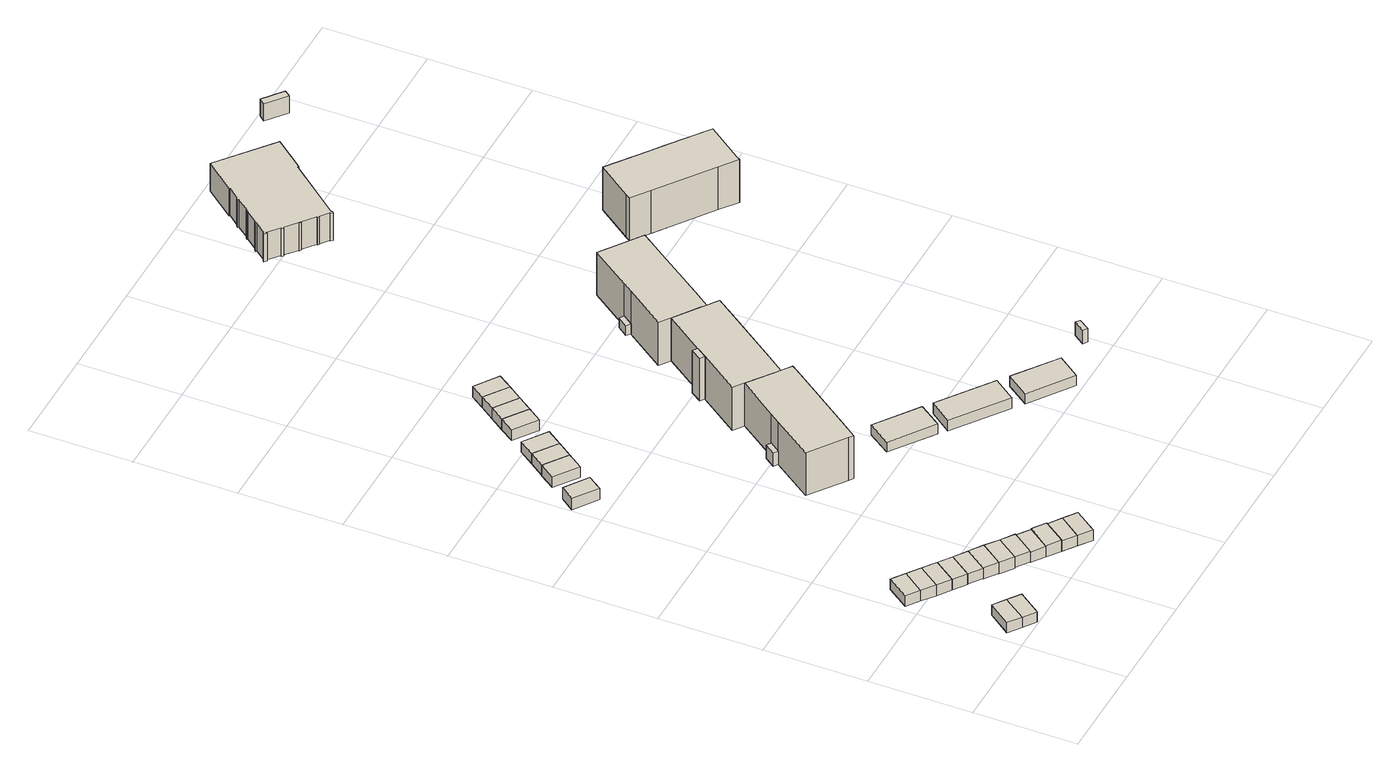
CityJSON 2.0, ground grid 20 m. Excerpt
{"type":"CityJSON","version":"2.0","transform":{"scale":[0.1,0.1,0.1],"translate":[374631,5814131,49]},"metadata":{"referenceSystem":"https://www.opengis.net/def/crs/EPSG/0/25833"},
"CityObjects":{
"building1":{"type":"Building","attributes":{"Gemeindeschluessel":"11000005","BezugspunktDach":"2200","function":"31001_2463","measuredHeight":2.34,"storeysAboveGround":1},"address":[{"country":"Germany","locality":"Berlin","thoroughfareNumber":"8 (19)","thoroughfareName":"Wildapfelpfad"}],"geometry":[{"type":"Solid","lod":"1","boundaries":[[[[0,1,2,3]],[[4,5,6,7]],[[4,7,3,2]],[[5,4,2,1]],[[6,5,1,0]],[[7,6,0,3]]]]}]},
"building2":{"type":"Building","attributes":{"Gemeindeschluessel":"11000005","BezugspunktDach":"2200","function":"31001_2463","measuredHeight":2.34,"storeysAboveGround":1},"address":[{"country":"Germany","locality":"Berlin","thoroughfareNumber":"8 (18)","thoroughfareName":"Wildapfelpfad"}],"geometry":[{"type":"Solid","lod":"1","boundaries":[[[[8,9,1,0]],[[5,10,11,6]],[[5,6,0,1]],[[10,5,1,9]],[[11,10,9,8]],[[6,11,8,0]]]]}]},
"building3":{"type":"Building","attributes":{"Gemeindeschluessel":"11000005","BezugspunktDach":"2200","function":"31001_2463","measuredHeight":2.33,"storeysAboveGround":1},"address":[{"country":"Germany","locality":"Berlin","thoroughfareNumber":"8 (29)","thoroughfareName":"Wildapfelpfad"}],"geometry":[{"type":"Solid","lod":"1","boundaries":[[[[12,13,14,15]],[[16,17,18,19]],[[16,19,15,14]],[[17,16,14,13]],[[18,17,13,12]],[[19,18,12,15]]]]}]},
"building4":{"type":"Building","attributes":{"Gemeindeschluessel":"11000005","BezugspunktDach":"2200","function":"31001_2463","measuredHeight":2.37,"storeysAboveGround":1},"address":[{"country":"Germany","locality":"Berlin","thoroughfareNumber":"8 (27)","thoroughfareName":"Wildapfelpfad"}],"geometry":[{"type":"Solid","lod":"1","boundaries":[[[[20,21,13,12]],[[22,23,24,25]],[[22,25,12,13]],[[23,22,13,21]],[[24,23,21,20]],[[25,24,20,12]]]]}]},
"building5":{"type":"Building","attributes":{"Gemeindeschluessel":"11000005","BezugspunktDach":"2200","function":"31001_2463","measuredHeight":2.4,"storeysAboveGround":1},"address":[{"country":"Germany","locality":"Berlin","thoroughfareNumber":"8 (25)","thoroughfareName":"Wildapfelpfad"}],"geometry":[{"type":"Solid","lod":"1","boundaries":[[[[26,27,21,20]],[[23,28,29,24]],[[23,24,20,21]],[[28,23,21,27]],[[29,28,27,26]],[[24,29,26,20]]]]}]},
"building6":{"type":"Building","attributes":{"Gemeindeschluessel":"11000005","BezugspunktDach":"2200","function":"31001_2463","measuredHeight":2.36,"storeysAboveGround":1},"address":[{"country":"Germany","locality":"Berlin","thoroughfareNumber":"8 (23)","thoroughfareName":"Wildapfelpfad"}],"geometry":[{"type":"Solid","lod":"1","boundaries":[[[[30,31,27,26]],[[28,32,33,29]],[[28,29,26,27]],[[32,28,27,31]],[[33,32,31,30]],[[29,33,30,26]]]]}]},
"building7":{"type":"Building","attributes":{"Gemeindeschluessel":"11000005","BezugspunktDach":"2200","function":"31001_2463","measuredHeight":2.29,"storeysAboveGround":1},"address":[{"country":"Germany","locality":"Berlin","thoroughfareNumber":"8 (21)","thoroughfareName":"Wildapfelpfad"}],"geometry":[{"type":"Solid","lod":"1","boundaries":[[[[34,35,31,30]],[[36,37,38,39]],[[36,39,30,31]],[[37,36,31,35]],[[38,37,35,34]],[[39,38,34,30]]]]}]},
"building8":{"type":"Building","attributes":{"Gemeindeschluessel":"11000005","BezugspunktDach":"2200","function":"31001_2463","measuredHeight":2.48,"storeysAboveGround":1},"address":[{"country":"Germany","locality":"Berlin","thoroughfareNumber":"8 (38)","thoroughfareName":"Wildapfelpfad"}],"geometry":[{"type":"Solid","lod":"1","boundaries":[[[[40,41,42,43]],[[44,45,46,47]],[[44,47,43,42]],[[45,44,42,41]],[[46,45,41,40]],[[47,46,40,43]]]]}]},
"building9":{"type":"Building","attributes":{"Gemeindeschluessel":"11000005","BezugspunktDach":"2200","function":"31001_2463","measuredHeight":2.58,"storeysAboveGround":1},"address":[{"country":"Germany","locality":"Berlin","thoroughfareNumber":"8 (37)","thoroughfareName":"Wildapfelpfad"}],"geometry":[{"type":"Solid","lod":"1","boundaries":[[[[48,49,41,40]],[[50,51,52,53]],[[50,53,40,41]],[[51,50,41,49]],[[52,51,49,48]],[[53,52,48,40]]]]}]},
"building10":{"type":"Building","attributes":{"Gemeindeschluessel":"11000005","BezugspunktDach":"2200","function":"31001_2463","measuredHeight":2.42,"storeysAboveGround":1},"address":[{"country":"Germany","locality":"Berlin","thoroughfareNumber":"8 (36)","thoroughfareName":"Wildapfelpfad"}],"geometry":[{"type":"Solid","lod":"1","boundaries":[[[[54,55,49,48]],[[56,57,58,59]],[[56,59,48,49]],[[57,56,49,55]],[[58,57,55,54]],[[59,58,54,48]]]]}]},
"building11":{"type":"Building","attributes":{"Gemeindeschluessel":"11000005","BezugspunktDach":"2200","function":"31001_2463","measuredHeight":2.3,"storeysAboveGround":1},"address":[{"country":"Germany","locality":"Berlin","thoroughfareNumber":"8 (35)","thoroughfareName":"Wildapfelpfad"}],"geometry":[{"type":"Solid","lod":"1","boundaries":[[[[60,61,62,63]],[[64,65,66,67]],[[64,67,63,62]],[[65,64,62,61]],[[66,65,61,60]],[[67,66,60,63]]]]}]},
"building12":{"type":"Building","attributes":{"Gemeindeschluessel":"11000005","BezugspunktDach":"2200","function":"31001_2463","measuredHeight":2.64,"storeysAboveGround":1},"address":[{"country":"Germany","locality":"Berlin","thoroughfareNumber":"8 (34)","thoroughfareName":"Wildapfelpfad"}],"geometry":[{"type":"Solid","lod":"1","boundaries":[[[[68,69,70,71]],[[65,72,73,66]],[[65,66,71,70]],[[72,65,70,69]],[[73,72,69,68]],[[66,73,68,71]]]]}]},
"building13":{"type":"Building","attributes":{"Gemeindeschluessel":"11000005","BezugspunktDach":"2200","function":"31001_2463","measuredHeight":2.49,"storeysAboveGround":1},"address":[{"country":"Germany","locality":"Berlin","thoroughfareNumber":"101 (2)","thoroughfareName":"Parkviertelallee"}],"geometry":[{"type":"Solid","lod":"1","boundaries":[[[[74,75,76,77]],[[78,79,80,81]],[[78,81,77,76]],[[79,78,76,75]],[[80,79,75,74]],[[81,80,74,77]]]]}]},
"building14":{"type":"Building","attributes":{"Gemeindeschluessel":"11000005","BezugspunktDach":"2200","function":"31001_2463","measuredHeight":2.36,"storeysAboveGround":1},"address":[{"country":"Germany","locality":"Berlin","thoroughfareNumber":"8 (33)","thoroughfareName":"Wildapfelpfad"}],"geometry":[{"type":"Solid","lod":"1","boundaries":[[[[82,83,84,85]],[[72,86,87,73]],[[72,73,85,84]],[[86,72,84,83]],[[87,86,83,82]],[[73,87,82,85]]]]}]},
"building15":{"type":"Building","attributes":{"Gemeindeschluessel":"11000005","BezugspunktDach":"2200","function":"31001_2463","measuredHeight":2.37,"storeysAboveGround":1},"address":[{"country":"Germany","locality":"Berlin","thoroughfareNumber":"8 (32)","thoroughfareName":"Wildapfelpfad"}],"geometry":[{"type":"Solid","lod":"1","boundaries":[[[[88,89,83,82]],[[86,90,91,87]],[[86,87,82,83]],[[90,86,83,89]],[[91,90,89,88]],[[87,91,88,82]]]]}]},
"building16":{"type":"Building","attributes":{"Gemeindeschluessel":"11000005","BezugspunktDach":"2200","function":"31001_2463","measuredHeight":2.44,"storeysAboveGround":1},"address":[{"country":"Germany","locality":"Berlin","thoroughfareNumber":"101 (8)","thoroughfareName":"Parkviertelallee"}],"geometry":[{"type":"Solid","lod":"1","boundaries":[[[[92,93,94,95]],[[96,97,98,99]],[[96,99,95,94]],[[97,96,94,93]],[[98,97,93,92]],[[99,98,92,95]]]]}]},
"building17":{"type":"Building","attributes":{"Gemeindeschluessel":"11000005","BezugspunktDach":"2200","function":"31001_2463","measuredHeight":2.35,"storeysAboveGround":1},"address":[{"country":"Germany","locality":"Berlin","thoroughfareNumber":"101 (7)","thoroughfareName":"Parkviertelallee"}],"geometry":[{"type":"Solid","lod":"1","boundaries":[[[[93,100,101,94]],[[102,103,104,105]],[[102,105,94,101]],[[103,102,101,100]],[[104,103,100,93]],[[105,104,93,94]]]]}]},
"building18":{"type":"Building","attributes":{"Gemeindeschluessel":"11000005","BezugspunktDach":"2200","function":"31001_2463","measuredHeight":2.36,"storeysAboveGround":1},"address":[{"country":"Germany","locality":"Berlin","thoroughfareNumber":"101 (6)","thoroughfareName":"Parkviertelallee"}],"geometry":[{"type":"Solid","lod":"1","boundaries":[[[[100,106,107,101]],[[108,109,103,102]],[[108,102,101,107]],[[109,108,107,106]],[[103,109,106,100]],[[102,103,100,101]]]]}]},
"building19":{"type":"Building","attributes":{"Gemeindeschluessel":"11000005","BezugspunktDach":"2200","function":"51009_1610","measuredHeight":3,"storeysAboveGround":0},"address":[{"country":"Germany","locality":"Berlin"}],"geometry":[{"type":"Solid","lod":"1","boundaries":[[[[110,111,112,113]],[[114,115,116,117]],[[114,117,113,112]],[[115,114,112,111]],[[116,115,111,110]],[[117,116,110,113]]]]}]},
"building20":{"type":"Building","attributes":{"Gemeindeschluessel":"11000005","BezugspunktDach":"2200","function":"31001_2463","measuredHeight":2.39,"storeysAboveGround":1},"address":[{"country":"Germany","locality":"Berlin","thoroughfareNumber":"101 (1)","thoroughfareName":"Parkviertelallee"}],"geometry":[{"type":"Solid","lod":"1","boundaries":[[[[118,119,120,121]],[[122,123,124,125]],[[122,125,121,120]],[[123,122,120,119]],[[124,123,119,118]],[[125,124,118,121]]]]}]},
"building21":{"type":"Building","attributes":{"Gemeindeschluessel":"11000005","BezugspunktDach":"2200","function":"31001_1010","measuredHeight":9.58,"storeysAboveGround":3},"address":[{"country":"Germany","locality":"Berlin","thoroughfareNumber":"102","thoroughfareName":"Parkviertelallee"}],"geometry":[{"type":"Solid","lod":"1","boundaries":[[[[126,127,128,129,130,131,132,133,134,135,136,137]],[[116,115,138,139,140,141,142,143,144,145,146,147]],[[116,147,137,136]],[[115,116,136,135]],[[138,115,135,134]],[[139,138,134,133]],[[140,139,133,132]],[[141,140,132,131]],[[142,141,131,130]],[[143,142,130,129]],[[144,143,129,128]],[[145,144,128,127]],[[146,145,127,126]],[[147,146,126,137]]]]}]},
"building22":{"type":"Building","attributes":{"Gemeindeschluessel":"11000005","BezugspunktDach":"2200","function":"31001_2463","measuredHeight":2.4,"storeysAboveGround":1},"address":[{"country":"Germany","locality":"Berlin","thoroughfareNumber":"101 (11)","thoroughfareName":"Parkviertelallee"}],"geometry":[{"type":"Solid","lod":"1","boundaries":[[[[119,148,149,120]],[[150,151,123,122]],[[150,122,120,149]],[[151,150,149,148]],[[123,151,148,119]],[[122,123,119,120]]]]}]},
"building23":{"type":"Building","attributes":{"Gemeindeschluessel":"11000005","BezugspunktDach":"2200","function":"31001_2463","measuredHeight":2.4,"storeysAboveGround":1},"address":[{"country":"Germany","locality":"Berlin","thoroughfareNumber":"101 (10)","thoroughfareName":"Parkviertelallee"}],"geometry":[{"type":"Solid","lod":"1","boundaries":[[[[148,152,153,149]],[[154,155,151,150]],[[154,150,149,153]],[[155,154,153,152]],[[151,155,152,148]],[[150,151,148,149]]]]}]},
"building24":{"type":"Building","attributes":{"Gemeindeschluessel":"11000005","BezugspunktDach":"2200","function":"31001_2463","measuredHeight":2.36,"storeysAboveGround":1},"address":[{"country":"Germany","locality":"Berlin","thoroughfareNumber":"101 (9)","thoroughfareName":"Parkviertelallee"}],"geometry":[{"type":"Solid","lod":"1","boundaries":[[[[152,156,157,153]],[[158,159,155,154]],[[158,154,153,157]],[[159,158,157,156]],[[155,159,156,152]],[[154,155,152,153]]]]}]},
"building25":{"type":"Building","attributes":{"Gemeindeschluessel":"11000005","BezugspunktDach":"2200","function":"51009_1611","measuredHeight":2.22,"storeysAboveGround":0},"address":[{"country":"Germany","locality":"Berlin"}],"geometry":[{"type":"Solid","lod":"1","boundaries":[[[[160,161,162,163]],[[164,165,166,167]],[[164,167,163,162]],[[165,164,162,161]],[[166,165,161,160]],[[167,166,160,163]]]]}]},
"building26":{"type":"Building","attributes":{"Gemeindeschluessel":"11000005","BezugspunktDach":"2200","function":"51009_1610","measuredHeight":9.59,"storeysAboveGround":0},"address":[{"country":"Germany","locality":"Berlin"}],"geometry":[{"type":"Solid","lod":"1","boundaries":[[[[168,169,170,171]],[[172,173,174,175]],[[172,175,171,170]],[[173,172,170,169]],[[174,173,169,168]],[[175,174,168,171]]]]}]},
"building27":{"type":"Building","attributes":{"Gemeindeschluessel":"11000005","BezugspunktDach":"2200","function":"31001_1010","measuredHeight":9.63,"storeysAboveGround":3},"address":[{"country":"Germany","locality":"Berlin","thoroughfareNumber":"104","thoroughfareName":"Parkviertelallee"}],"geometry":[{"type":"Solid","lod":"1","boundaries":[[[[134,133,132,176,177,178,179,180,181,182,169,168,183]],[[184,185,186,187,188,189,190,191,192,140,139,138,193]],[[184,193,183,168]],[[185,184,168,169]],[[186,185,169,182]],[[187,186,182,181]],[[188,187,181,180]],[[189,188,180,179]],[[190,189,179,178]],[[191,190,178,177]],[[192,191,177,176]],[[140,192,176,132]],[[139,140,132,133]],[[138,139,133,134]],[[193,138,134,183]]]]}]},
"building28":{"type":"Building","attributes":{"Gemeindeschluessel":"11000005","BezugspunktDach":"2200","function":"51009_1611","measuredHeight":2.34,"storeysAboveGround":0},"address":[{"country":"Germany","locality":"Berlin"}],"geometry":[{"type":"Solid","lod":"1","boundaries":[[[[194,195,196,197]],[[198,199,200,201]],[[198,201,197,196]],[[199,198,196,195]],[[200,199,195,194]],[[201,200,194,197]]]]}]},
"building29":{"type":"Building","attributes":{"Gemeindeschluessel":"11000005","BezugspunktDach":"2200","function":"51009_1611","measuredHeight":2.35,"storeysAboveGround":0},"address":[{"country":"Germany","locality":"Berlin"}],"geometry":[{"type":"Solid","lod":"1","boundaries":[[[[202,203,204,205]],[[206,207,208,209]],[[206,209,205,204]],[[207,206,204,203]],[[208,207,203,202]],[[209,208,202,205]]]]}]},
"building30":{"type":"Building","attributes":{"Gemeindeschluessel":"11000005","BezugspunktDach":"2200","function":"51009_1610","measuredHeight":2.18,"storeysAboveGround":0},"address":[{"country":"Germany","locality":"Berlin"}],"geometry":[{"type":"Solid","lod":"1","boundaries":[[[[210,211,212,213]],[[214,215,216,217]],[[214,217,213,212]],[[215,214,212,211]],[[216,215,211,210]],[[217,216,210,213]]]]}]},
"building31":{"type":"Building","attributes":{"Gemeindeschluessel":"11000005","BezugspunktDach":"2200","function":"31001_1010","measuredHeight":9.6,"storeysAboveGround":3},"address":[{"country":"Germany","locality":"Berlin","thoroughfareNumber":"106","thoroughfareName":"Parkviertelallee"}],"geometry":[{"type":"Solid","lod":"1","boundaries":[[[[182,181,180,218,219,220,221,222,223,224,225]],[[226,227,228,229,230,231,232,188,187,186,233]],[[226,233,225,224]],[[227,226,224,223]],[[228,227,223,222]],[[229,228,222,221]],[[230,229,221,220]],[[231,230,220,219]],[[232,231,219,218]],[[188,232,218,180]],[[187,188,180,181]],[[186,187,181,182]],[[233,186,182,225]]]]}]},
"building32":{"type":"Building","attributes":{"Gemeindeschluessel":"11000005","BezugspunktDach":"2200","function":"51009_1610","measuredHeight":3,"storeysAboveGround":0},"address":[{"country":"Germany","locality":"Berlin"}],"geometry":[{"type":"Solid","lod":"1","boundaries":[[[[234,235,236,237]],[[238,239,240,241]],[[238,241,237,236]],[[239,238,236,235]],[[240,239,235,234]],[[241,240,234,237]]]]}]},
"building33":{"type":"Building","attributes":{"Gemeindeschluessel":"11000005","BezugspunktDach":"2200","function":"31001_3211","measuredHeight":6.23,"storeysAboveGround":2},"address":[{"country":"Germany","locality":"Berlin","thoroughfareNumber":"111","thoroughfareName":"Parkviertelallee"}],"geometry":[{"type":"Solid","lod":"1","boundaries":[[[[242,243,244,245,246,247,248,249,250,251,252,253,254,255,256,257,258,259,260,261,262,263,264,265,266,267,268,269,270,271,272,273,274,275,276,277,278,279,280,281]],[[282,283,284,285,286,287,288,289,290,291,292,293,294,295,296,297,298,299,300,301,302,303,304,305,306,307,308,309,310,311,312,313,314,315,316,317,318,319,320,321]],[[282,321,281,280]],[[283,282,280,279]],[[284,283,279,278]],[[285,284,278,277]],[[286,285,277,276]],[[287,286,276,275]],[[288,287,275,274]],[[289,288,274,273]],[[290,289,273,272]],[[291,290,272,271]],[[292,291,271,270]],[[293,292,270,269]],[[294,293,269,268]],[[295,294,268,267]],[[296,295,267,266]],[[297,296,266,265]],[[298,297,265,264]],[[299,298,264,263]],[[300,299,263,262]],[[301,300,262,261]],[[302,301,261,260]],[[303,302,260,259]],[[304,303,259,258]],[[305,304,258,257]],[[306,305,257,256]],[[307,306,256,255]],[[308,307,255,254]],[[309,308,254,253]],[[310,309,253,252]],[[311,310,252,251]],[[312,311,251,250]],[[313,312,250,249]],[[314,313,249,248]],[[315,314,248,247]],[[316,315,247,246]],[[317,316,246,245]],[[318,317,245,244]],[[319,318,244,243]],[[320,319,243,242]],[[321,320,242,281]]]]}]},
"building34":{"type":"Building","attributes":{"Gemeindeschluessel":"11000005","BezugspunktDach":"2200","function":"31001_1010","measuredHeight":9.59,"storeysAboveGround":3},"address":[{"country":"Germany","locality":"Berlin","thoroughfareNumber":"108","thoroughfareName":"Parkviertelallee"}],"geometry":[{"type":"Solid","lod":"1","boundaries":[[[[322,323,324,325,326,327,328,329,330,331,332]],[[333,334,335,336,337,338,339,340,341,342,343]],[[333,343,332,331]],[[334,333,331,330]],[[335,334,330,329]],[[336,335,329,328]],[[337,336,328,327]],[[338,337,327,326]],[[339,338,326,325]],[[340,339,325,324]],[[341,340,324,323]],[[342,341,323,322]],[[343,342,322,332]]]]}]},
"building35":{"type":"Building","attributes":{"Gemeindeschluessel":"11000005","BezugspunktDach":"2200","function":"51009_1610","measuredHeight":3.83,"storeysAboveGround":0},"address":[{"country":"Germany","locality":"Berlin"}],"geometry":[{"type":"Solid","lod":"1","boundaries":[[[[344,345,346,347,348]],[[349,350,351,352,353]],[[349,353,348,347]],[[350,349,347,346]],[[351,350,346,345]],[[352,351,345,344]],[[353,352,344,348]]]]}]}
},
"vertices":[
[42,19,32],[74,64,32],[50,81,32],[18,37,32],[50,81,9],[74,64,9],[42,19,9],[18,37,9],
[66,2,32],[98,46,32],[98,46,9],[66,2,9],
[33,209,32],[64,251,32],[39,269,32],[8,226,32],[39,269,9],[64,251,9],[33,209,9],[8,226,9],
[58,190,32],[89,233,32],[64,251,8],[89,233,8],[58,190,8],[33,209,8],
[83,172,32],[114,215,32],[114,215,8],[83,172,8],
[108,154,32],[139,197,32],[139,197,8],[108,154,8],
[133,136,32],[164,179,32],[139,197,9],[164,179,9],[133,136,9],[108,154,9],
[158,118,33],[189,161,33],[164,179,33],[133,136,33],[164,179,8],[189,161,8],[158,118,8],[133,136,8],
[183,99,33],[214,142,33],[189,161,7],[214,142,7],[183,99,7],[158,118,7],
[208,81,33],[239,124,33],[214,142,9],[239,124,9],[208,81,9],[183,99,9],
[233,63,31],[264,106,31],[239,124,31],[208,81,31],[239,124,8],[264,106,8],[233,63,8],[208,81,8],
[258,45,33],[289,88,33],[264,106,33],[233,63,33],[289,88,8],[258,45,8],
[46,826,34],[66,854,34],[21,885,34],[1,858,34],[21,885,9],[66,854,9],[46,826,9],[1,858,9],
[283,27,31],[315,70,31],[289,88,31],[258,45,31],[315,70,8],[283,27,8],
[308,8,31],[340,52,31],[340,52,8],[308,8,8],
[85,881,34],[106,911,34],[61,943,34],[40,913,34],[61,943,10],[106,911,10],[85,881,10],[40,913,10],
[127,940,34],[82,972,34],[82,972,11],[127,940,11],[106,911,11],[61,943,11],
[148,970,34],[103,1002,34],[103,1002,11],[148,970,11],
[261,586,40],[276,606,40],[268,612,40],[253,592,40],[268,612,10],[276,606,10],[261,586,10],[253,592,10],
[168,998,36],[187,1025,36],[142,1057,36],[123,1029,36],[142,1057,12],[187,1025,12],[168,998,12],[123,1029,12],
[274,458,106],[282,452,106],[306,485,106],[384,593,106],[408,627,106],[400,633,106],[389,641,106],[380,647,106],[331,683,106],[276,606,106],[261,586,106],[205,508,106],[331,683,10],[380,647,10],[389,641,10],[400,633,10],[408,627,10],[384,593,10],[306,485,10],[282,452,10],[274,458,10],[205,508,10],
[207,1053,36],[162,1085,36],[162,1085,12],[207,1053,12],
[227,1081,36],[182,1113,36],[182,1113,12],[227,1081,12],
[246,1109,36],[201,1140,36],[201,1140,12],[246,1109,12],
[455,373,30],[486,417,30],[404,476,30],[373,432,30],[404,476,8],[486,417,8],[455,373,8],[373,432,8],
[367,775,106],[382,796,106],[373,802,106],[359,781,106],[373,802,11],[382,796,11],[367,775,11],[359,781,11],
[413,674,106],[490,781,106],[515,816,106],[506,823,106],[494,831,106],[485,838,106],[437,872,106],[311,697,106],[367,775,10],[382,796,10],[437,872,10],[485,838,10],[494,831,10],[506,823,10],[515,816,10],[490,781,10],[413,674,10],[311,697,10],
[573,287,30],[605,330,30],[503,404,30],[471,361,30],[503,404,6],[605,330,6],[573,287,6],[471,361,6],
[676,212,29],[708,256,29],[626,315,29],[594,271,29],[626,315,6],[708,256,6],[676,212,6],[594,271,6],
[472,965,33],[487,985,33],[479,991,33],[464,971,33],[479,991,11],[487,985,11],[472,965,11],[464,971,11],
[518,864,106],[594,971,106],[620,1008,106],[612,1014,106],[543,1063,106],[487,985,106],[472,965,106],[416,887,106],[472,965,10],[487,985,10],[543,1063,10],[612,1014,10],[620,1008,10],[594,971,10],[518,864,10],[416,887,10],
[789,243,38],[804,264,38],[796,270,38],[781,249,38],[796,270,8],[804,264,8],[789,243,8],[781,249,8],
[382,1616,76],[383,1618,76],[405,1600,76],[403,1599,76],[406,1596,76],[408,1598,76],[431,1578,76],[430,1577,76],[433,1575,76],[434,1576,76],[458,1557,76],[457,1555,76],[460,1553,76],[461,1554,76],[477,1541,76],[476,1540,76],[480,1536,76],[483,1539,76],[481,1540,76],[566,1644,76],[568,1643,76],[615,1701,76],[511,1785,76],[464,1727,76],[466,1726,76],[446,1702,76],[445,1703,76],[442,1700,76],[444,1699,76],[424,1674,76],[422,1675,76],[420,1672,76],[421,1671,76],[401,1647,76],[400,1648,76],[397,1645,76],[399,1644,76],[381,1622,76],[380,1623,76],[377,1620,76],[380,1623,14],[381,1622,14],[399,1644,14],[397,1645,14],[400,1648,14],[401,1647,14],[421,1671,14],[420,1672,14],[422,1675,14],[424,1674,14],[444,1699,14],[442,1700,14],[445,1703,14],[446,1702,14],[466,1726,14],[464,1727,14],[511,1785,14],[615,1701,14],[568,1643,14],[566,1644,14],[481,1540,14],[483,1539,14],[480,1536,14],[476,1540,14],[477,1541,14],[461,1554,14],[460,1553,14],[457,1555,14],[458,1557,14],[434,1576,14],[433,1575,14],[430,1577,14],[431,1578,14],[408,1598,14],[406,1596,14],[403,1599,14],[405,1600,14],[383,1618,14],[382,1616,14],[377,1620,14],
[734,1049,106],[841,971,106],[874,946,106],[880,955,106],[916,1004,106],[930,1023,106],[853,1080,106],[832,1095,106],[756,1151,106],[706,1083,106],[700,1074,106],[706,1083,10],[756,1151,10],[832,1095,10],[853,1080,10],[930,1023,10],[916,1004,10],[880,955,10],[874,946,10],[841,971,10],[734,1049,10],[700,1074,10],
[751,1746,60],[754,1750,60],[760,1758,60],[722,1788,60],[713,1777,60],[722,1788,22],[760,1758,22],[754,1750,22],[751,1746,22],[713,1777,22]
]}
